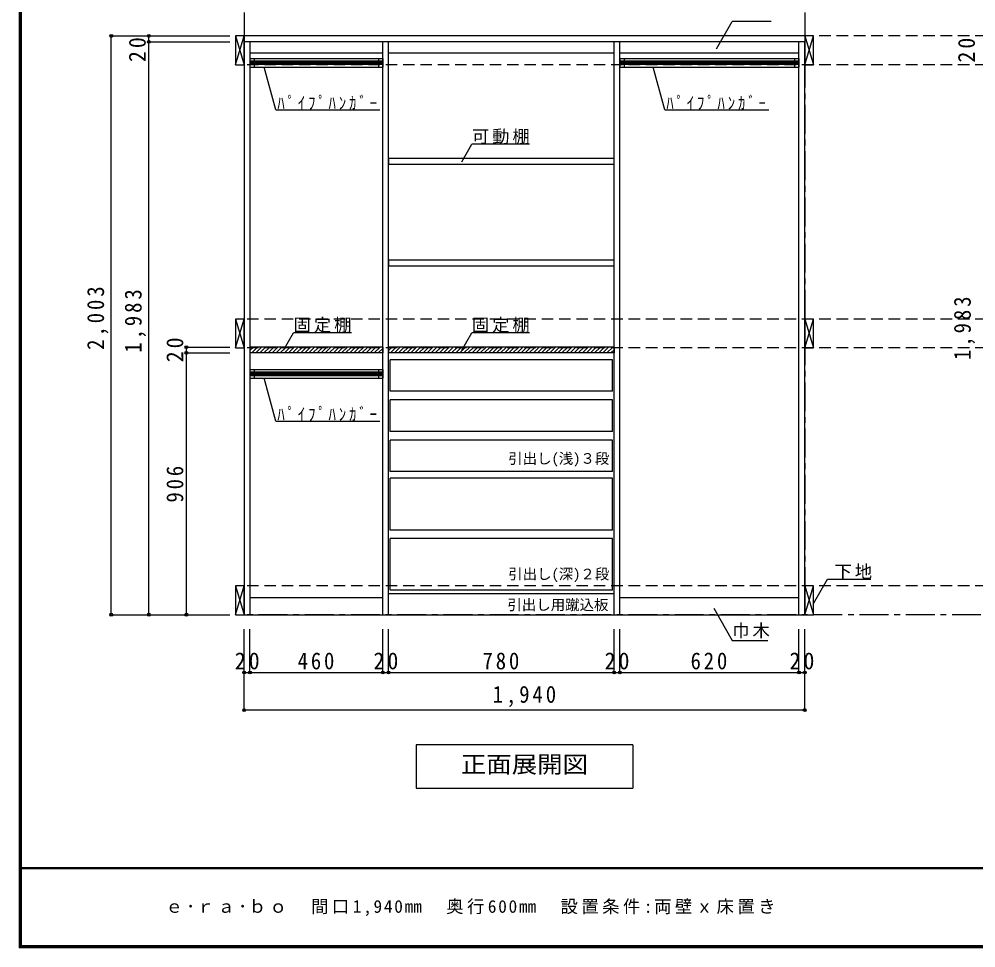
# Model space of a CAD drawing. Units: millimetres at full size, sheet at 1:20. Extents: x -3922 to 3878, y -2932 to 2722.
# Drawn here: x -3922 to -611, y -2864 to 350 of the extents above; entities that cross this region are included whole.
import ezdxf
from ezdxf.enums import TextEntityAlignment as Align

# ---------------------------------------------------------------- set-up
doc = ezdxf.new("R2010")
doc.units = ezdxf.units.MM
doc.header["$LTSCALE"] = 20
doc.header["$PDMODE"] = 32
doc.header["$PDSIZE"] = 10
doc.linetypes.add('CHAIN1', pattern=[8, 5, -1, 1, -1])
doc.linetypes.add('DASHED2', pattern=[3, 2, -1])
for name, color, linetype in [('0-2_本体', 2, 'Continuous'), ('0-3_固定棚', 3, 'Continuous'), ('0-4_可動棚', 3, 'Continuous'), ('0-6_ﾊﾟｲﾌﾟﾊﾝｶﾞｰ', 4, 'Continuous'), ('0-7_桟木・巾木', 2, 'Continuous'), ('0-8_引き出し', 3, 'Continuous'), ('0-A_文字', 7, 'Continuous'), ('0-B_寸法', 4, 'Continuous'), ('0-C_ハッチ', 4, 'Continuous'), ('F-1_枠', 6, 'Continuous'), ('F-A_文字', 7, 'Continuous')]:
    doc.layers.add(name, color=color, linetype=linetype)
doc.styles.add('ＭＳ ゴシック', font='')
doc.styles.get('ＭＳ ゴシック').set_extended_font_data('MS Gothic')

msp = doc.modelspace()

# ---------------------------------------------------------------- linework, layer by layer
at = {"layer": '0-2_本体', "color": 3}
for p, q in [((-3143.06, 271.73), (-3143.06, 291.73)), ((-1203.06, 291.73), (-3143.06, 291.73)), ((-3143.06, 271.73), (-3143.06, -1711.27)), ((-1203.06, 271.73), (-3143.06, 271.73)), ((-3123.06, 271.73), (-3123.06, -1711.27)), ((-2663.06, -1711.27), (-2663.06, 271.73)), ((-2643.06, -1711.27), (-2643.06, 271.73)), ((-1863.06, -1711.27), (-1863.06, 271.73)), ((-1843.06, -1711.27), (-1843.06, 271.73)), ((-1223.06, -1711.27), (-1223.06, 271.73)), ((-1203.06, 291.73), (-1203.06, 271.73)), ((-1203.06, -1711.27), (-1203.06, 271.73)), ((-3143.06, -1711.27), (-1203.06, -1711.27))]:
    msp.add_line(p, q, dxfattribs=at)
at = {"layer": '0-3_固定棚'}
for p, q in [((-3123.06, -785.27), (-3123.06, -805.27)), ((-2663.06, -785.27), (-3123.06, -785.27)), ((-2663.06, -785.27), (-2663.06, -805.27)), ((-1863.06, -785.27), (-2643.06, -785.27)), ((-2643.06, -785.27), (-2643.06, -805.27)), ((-1863.06, -785.27), (-1863.06, -805.27)), ((-2663.06, -805.27), (-3123.06, -805.27)), ((-1863.06, -805.27), (-2643.06, -805.27))]:
    msp.add_line(p, q, dxfattribs=at)
at = {"layer": '0-4_可動棚'}
for p, q in [((-2642.06, -152.77), (-2642.06, -132.77)), ((-1864.06, -132.77), (-2642.06, -132.77)), ((-1864.06, -152.77), (-2642.06, -152.77)), ((-1864.06, -132.77), (-1864.06, -152.77)), ((-2642.06, -504.77), (-2642.06, -484.77)), ((-1864.06, -484.77), (-2642.06, -484.77)), ((-1864.06, -484.77), (-1864.06, -504.77)), ((-1864.06, -504.77), (-2642.06, -504.77))]:
    msp.add_line(p, q, dxfattribs=at)
at = {"layer": '0-6_ﾊﾟｲﾌﾟﾊﾝｶﾞｰ', "color": 3}
for p, q in [((-3123.06, 213.73), (-3123.06, 183.73)), ((-3123.06, 213.73), (-2663.06, 213.73)), ((-2663.06, 213.73), (-2663.06, 183.73)), ((-1843.06, 213.73), (-1843.06, 183.73)), ((-1843.06, 213.73), (-1223.06, 213.73)), ((-1223.06, 213.73), (-1223.06, 183.73)), ((-3123.06, 183.73), (-2663.06, 183.73)), ((-1843.06, 183.73), (-1223.06, 183.73)), ((-3123.06, -863.27), (-3123.06, -893.27)), ((-3123.06, -863.27), (-2663.06, -863.27)), ((-3123.06, -893.27), (-2663.06, -893.27)), ((-2663.06, -863.27), (-2663.06, -893.27))]:
    msp.add_line(p, q, dxfattribs=at)
at = {"layer": '0-6_ﾊﾟｲﾌﾟﾊﾝｶﾞｰ'}
for p, q in [((-2663.06, 204.73), (-3123.06, 204.73)), ((-2663.06, 200.73), (-3123.06, 200.73)), ((-1223.06, 204.73), (-1843.06, 204.73)), ((-1223.06, 200.73), (-1843.06, 200.73)), ((-2663.06, 196.73), (-3123.06, 196.73)), ((-2663.06, 192.73), (-3123.06, 192.73)), ((-1223.06, 196.73), (-1843.06, 196.73)), ((-1223.06, 192.73), (-1843.06, 192.73)), ((-2663.06, -872.27), (-3123.06, -872.27)), ((-2663.06, -876.27), (-3123.06, -876.27)), ((-2663.06, -880.27), (-3123.06, -880.27)), ((-2663.06, -884.27), (-3123.06, -884.27))]:
    msp.add_line(p, q, dxfattribs=at)
at = {"layer": '0-6_ﾊﾟｲﾌﾟﾊﾝｶﾞｰ', "color": 7}
for p, q in [((-3108.06, 213.73), (-3108.06, 183.73)), ((-2678.06, 213.73), (-2678.06, 183.73)), ((-1828.06, 213.73), (-1828.06, 183.73)), ((-1238.06, 213.73), (-1238.06, 183.73)), ((-3108.06, -863.27), (-3108.06, -893.27)), ((-2678.06, -863.27), (-2678.06, -893.27))]:
    msp.add_line(p, q, dxfattribs=at)
at = {"layer": '0-7_桟木・巾木', "color": 7}
for p, q in [((-2663.06, 231.73), (-3123.06, 231.73)), ((-1863.06, 231.73), (-2643.06, 231.73)), ((-1223.06, 231.73), (-1843.06, 231.73)), ((-3123.06, -1651.27), (-2663.06, -1651.27)), ((-1843.06, -1651.27), (-1223.06, -1651.27))]:
    msp.add_line(p, q, dxfattribs=at)
at = {"layer": '0-8_引き出し', "color": 7}
for p, q in [((-3173.06, 291.73), (-3143.06, 191.73)), ((-3173.06, 191.73), (-3143.06, 291.73)), ((-1203.06, 291.73), (-1173.06, 191.73)), ((-1203.06, 191.73), (-1173.06, 291.73)), ((-3173.06, -688.27), (-3143.06, -788.27)), ((-3173.06, -788.27), (-3143.06, -688.27)), ((-1203.06, -688.27), (-1173.06, -788.27)), ((-1203.06, -788.27), (-1173.06, -688.27)), ((-3173.06, -1611.27), (-3143.06, -1711.27)), ((-3173.06, -1711.27), (-3143.06, -1611.27)), ((-1203.06, -1611.27), (-1173.06, -1711.27)), ((-1203.06, -1711.27), (-1173.06, -1611.27)), ((-1863.06, -1639.27), (-2643.06, -1639.27))]:
    msp.add_line(p, q, dxfattribs=at)
at = {"layer": '0-8_引き出し', "color": 2}
for p, q in [((-1868.06, -828.77), (-2638.06, -828.77)), ((-2638.06, -937.77), (-2638.06, -828.77)), ((-1868.06, -937.77), (-1868.06, -828.77)), ((-1868.06, -937.77), (-2638.06, -937.77)), ((-1868.06, -967.77), (-2638.06, -967.77)), ((-2638.06, -1076.77), (-2638.06, -967.77)), ((-1868.06, -1076.77), (-1868.06, -967.77)), ((-1868.06, -1076.77), (-2638.06, -1076.77)), ((-1868.06, -1106.77), (-2638.06, -1106.77)), ((-2638.06, -1215.77), (-2638.06, -1106.77)), ((-1868.06, -1215.77), (-1868.06, -1106.77)), ((-1868.06, -1215.77), (-2638.06, -1215.77)), ((-1868.06, -1239.27), (-2638.06, -1239.27)), ((-2638.06, -1418.27), (-2638.06, -1239.27)), ((-1868.06, -1418.27), (-1868.06, -1239.27)), ((-1868.06, -1418.27), (-2638.06, -1418.27)), ((-1868.06, -1447.27), (-2638.06, -1447.27)), ((-2638.06, -1626.27), (-2638.06, -1447.27)), ((-1868.06, -1626.27), (-1868.06, -1447.27)), ((-1868.06, -1626.27), (-2638.06, -1626.27))]:
    msp.add_line(p, q, dxfattribs=at)
at = {"layer": '0-8_引き出し'}
for points in [[(-3143.06, 191.73), (-3143.06, 291.73), (-3173.06, 291.73), (-3173.06, 191.73)], [(-1173.06, 191.73), (-1173.06, 291.73), (-1203.06, 291.73), (-1203.06, 191.73)], [(-3143.06, -788.27), (-3143.06, -688.27), (-3173.06, -688.27), (-3173.06, -788.27)], [(-1173.06, -788.27), (-1173.06, -688.27), (-1203.06, -688.27), (-1203.06, -788.27)], [(-3143.06, -1711.27), (-3143.06, -1611.27), (-3173.06, -1611.27), (-3173.06, -1711.27)], [(-1173.06, -1711.27), (-1173.06, -1611.27), (-1203.06, -1611.27), (-1203.06, -1711.27)]]:
    msp.add_lwpolyline(points, close=True, dxfattribs=at)
at = {"layer": '0-A_文字', "linetype": 'CHAIN1'}
for p, q in [((-3143.06, 1972.73), (-3143.06, -1711.27)), ((-1203.06, 1972.73), (-1203.06, -1711.27)), ((3086.94, -1711.27), (-3143.06, -1711.27))]:
    msp.add_line(p, q, dxfattribs=at)
at = {"layer": '0-A_文字'}
for p, q in [((-1508.68, 246.66), (-1453.85, 341.62)), ((-1319.26, 341.62), (-1453.85, 341.62)), ((-3033.6, 35.43), (-3073.34, 183.73)), ((-1687.36, 35.43), (-1727.1, 183.73)), ((-3033.6, 35.43), (-2673.11, 35.43)), ((-1687.36, 35.43), (-1326.87, 35.43)), ((-2390.05, -143.83), (-2355.03, -83.18)), ((-2155.03, -83.18), (-2355.03, -83.18)), ((-3007.12, -796.33), (-2972.11, -735.68)), ((-2772.11, -735.68), (-2972.11, -735.68)), ((-2390.05, -796.33), (-2355.03, -735.68)), ((-2155.03, -735.68), (-2355.03, -735.68)), ((-3033.6, -1041.57), (-3073.34, -893.27)), ((-3033.6, -1041.57), (-2673.11, -1041.57)), ((-1173.06, -1672.95), (-1124.29, -1588.48)), ((-1124.29, -1588.48), (-973.76, -1588.48)), ((-1518.06, -1689.03), (-1453.85, -1800.25)), ((-1453.85, -1800.25), (-1330.09, -1800.25)), ((-1798.06, -2161.27), (-1798.06, -2311.27)), ((-2548.06, -2311.27), (-1798.06, -2311.27))]:
    msp.add_line(p, q, dxfattribs=at)
msp.add_lwpolyline([(-1798.06, -2161.27), (-2548.06, -2161.27), (-2548.06, -2311.27)], dxfattribs=at)
at = {"layer": '0-B_寸法'}
for p, q in [((-3603.06, 291.73), (-3193.06, 291.73)), ((-3603.06, -1711.27), (-3603.06, 291.73)), ((-3473.06, 271.73), (-3473.06, 291.73)), ((-3473.06, 291.73), (-3343.06, 291.73)), ((-3473.06, 271.73), (-3193.06, 271.73)), ((-3473.06, -1711.27), (-3473.06, 271.73)), ((-3343.06, -805.27), (-3343.06, -785.27)), ((-3343.06, -785.27), (-3193.06, -785.27)), ((-3343.06, -1711.27), (-3343.06, -805.27)), ((-3343.06, -805.27), (-3193.06, -805.27)), ((-3603.06, -1711.27), (-3193.06, -1711.27)), ((-3473.06, -1711.27), (-3343.06, -1711.27)), ((-3343.06, -1711.27), (-3193.06, -1711.27)), ((-3143.06, -1911.27), (-3143.06, -1761.27)), ((-3123.06, -1911.27), (-3123.06, -1761.27)), ((-2663.06, -1911.27), (-2663.06, -1761.27)), ((-2643.06, -1911.27), (-2643.06, -1761.27)), ((-2643.06, -1911.27), (-2643.06, -1761.27)), ((-1863.06, -1911.27), (-1863.06, -1761.27)), ((-1843.06, -1911.27), (-1843.06, -1761.27)), ((-1223.06, -1911.27), (-1223.06, -1761.27)), ((-1203.06, -1911.27), (-1203.06, -1761.27)), ((-3143.06, -1911.27), (-3123.06, -1911.27)), ((-3143.06, -2041.27), (-3143.06, -1911.27)), ((-3123.06, -1911.27), (-2663.06, -1911.27)), ((-2663.06, -1911.27), (-2643.06, -1911.27)), ((-2643.06, -1911.27), (-1863.06, -1911.27)), ((-1863.06, -1911.27), (-1843.06, -1911.27)), ((-1843.06, -1911.27), (-1223.06, -1911.27)), ((-1223.06, -1911.27), (-1203.06, -1911.27)), ((-1203.06, -2041.27), (-1203.06, -1911.27)), ((-1203.06, -2041.27), (-3143.06, -2041.27))]:
    msp.add_line(p, q, dxfattribs=at)
at = {"layer": '0-B_寸法', "linetype": 'DASHED2'}
for p, q in [((3086.94, 291.73), (-3143.06, 291.73)), ((3086.94, 191.73), (-3143.06, 191.73)), ((3086.94, -688.27), (-3143.06, -688.27)), ((3086.94, -788.27), (-3143.06, -788.27)), ((3086.94, -1611.27), (-3143.06, -1611.27))]:
    msp.add_line(p, q, dxfattribs=at)
at = {"layer": '0-B_寸法', "color": 7}
for p in [(-3603.06, 291.73), (-3473.06, 291.73), (-3473.06, 271.73), (-3343.06, -785.27), (-3343.06, -805.27), (-3603.06, -1711.27), (-3473.06, -1711.27), (-3343.06, -1711.27), (-3143.06, -1911.27), (-3123.06, -1911.27), (-2663.06, -1911.27), (-2643.06, -1911.27), (-1863.06, -1911.27), (-1843.06, -1911.27), (-1223.06, -1911.27), (-1203.06, -1911.27), (-3143.06, -2041.27), (-1203.06, -2041.27)]:
    msp.add_point(p, dxfattribs=at)
at = {"layer": '0-C_ハッチ'}
for p, q in [((-3123.06, -797.01), (-3111.32, -785.27)), ((-3117.18, -805.27), (-3097.18, -785.27)), ((-3103.03, -805.27), (-3083.03, -785.27)), ((-3088.89, -805.27), (-3068.89, -785.27)), ((-3074.75, -805.27), (-3054.75, -785.27)), ((-3060.61, -805.27), (-3040.61, -785.27)), ((-3046.47, -805.27), (-3026.47, -785.27)), ((-3032.32, -805.27), (-3012.32, -785.27)), ((-3018.18, -805.27), (-2998.18, -785.27)), ((-3004.04, -805.27), (-2984.04, -785.27)), ((-2989.9, -805.27), (-2969.9, -785.27)), ((-2975.76, -805.27), (-2955.76, -785.27)), ((-2961.61, -805.27), (-2941.61, -785.27)), ((-2947.47, -805.27), (-2927.47, -785.27)), ((-2933.33, -805.27), (-2913.33, -785.27)), ((-2919.19, -805.27), (-2899.19, -785.27)), ((-2905.04, -805.27), (-2885.04, -785.27)), ((-2890.9, -805.27), (-2870.9, -785.27)), ((-2876.76, -805.27), (-2856.76, -785.27)), ((-2862.62, -805.27), (-2842.62, -785.27)), ((-2848.48, -805.27), (-2828.48, -785.27)), ((-2834.33, -805.27), (-2814.33, -785.27)), ((-2820.19, -805.27), (-2800.19, -785.27)), ((-2806.05, -805.27), (-2786.05, -785.27)), ((-2791.91, -805.27), (-2771.91, -785.27)), ((-2777.77, -805.27), (-2757.77, -785.27)), ((-2763.62, -805.27), (-2743.62, -785.27)), ((-2749.48, -805.27), (-2729.48, -785.27)), ((-2735.34, -805.27), (-2715.34, -785.27)), ((-2721.2, -805.27), (-2701.2, -785.27)), ((-2707.05, -805.27), (-2687.05, -785.27)), ((-2692.91, -805.27), (-2672.91, -785.27)), ((-2678.77, -805.27), (-2663.06, -789.56)), ((-2643.06, -797.01), (-2631.32, -785.27)), ((-2637.18, -805.27), (-2617.18, -785.27)), ((-2623.03, -805.27), (-2603.03, -785.27)), ((-2608.89, -805.27), (-2588.89, -785.27)), ((-2594.75, -805.27), (-2574.75, -785.27)), ((-2580.61, -805.27), (-2560.61, -785.27)), ((-2566.47, -805.27), (-2546.47, -785.27)), ((-2552.32, -805.27), (-2532.32, -785.27)), ((-2538.18, -805.27), (-2518.18, -785.27)), ((-2524.04, -805.27), (-2504.04, -785.27)), ((-2509.9, -805.27), (-2489.9, -785.27)), ((-2495.76, -805.27), (-2475.76, -785.27)), ((-2481.61, -805.27), (-2461.61, -785.27)), ((-2467.47, -805.27), (-2447.47, -785.27)), ((-2453.33, -805.27), (-2433.33, -785.27)), ((-2439.19, -805.27), (-2419.19, -785.27)), ((-2425.04, -805.27), (-2405.04, -785.27)), ((-2410.9, -805.27), (-2390.9, -785.27)), ((-2396.76, -805.27), (-2376.76, -785.27)), ((-2382.62, -805.27), (-2362.62, -785.27)), ((-2368.48, -805.27), (-2348.48, -785.27)), ((-2354.33, -805.27), (-2334.33, -785.27)), ((-2340.19, -805.27), (-2320.19, -785.27)), ((-2326.05, -805.27), (-2306.05, -785.27)), ((-2311.91, -805.27), (-2291.91, -785.27)), ((-2297.77, -805.27), (-2277.77, -785.27)), ((-2283.62, -805.27), (-2263.62, -785.27)), ((-2269.48, -805.27), (-2249.48, -785.27)), ((-2255.34, -805.27), (-2235.34, -785.27)), ((-2241.2, -805.27), (-2221.2, -785.27)), ((-2227.05, -805.27), (-2207.05, -785.27)), ((-2212.91, -805.27), (-2192.91, -785.27)), ((-2198.77, -805.27), (-2178.77, -785.27)), ((-2184.63, -805.27), (-2164.63, -785.27)), ((-2170.49, -805.27), (-2150.49, -785.27)), ((-2156.34, -805.27), (-2136.34, -785.27)), ((-2142.2, -805.27), (-2122.2, -785.27)), ((-2128.06, -805.27), (-2108.06, -785.27)), ((-2113.92, -805.27), (-2093.92, -785.27)), ((-2099.78, -805.27), (-2079.78, -785.27)), ((-2085.63, -805.27), (-2065.63, -785.27)), ((-2071.49, -805.27), (-2051.49, -785.27)), ((-2057.35, -805.27), (-2037.35, -785.27)), ((-2043.21, -805.27), (-2023.21, -785.27)), ((-2029.06, -805.27), (-2009.06, -785.27)), ((-2014.92, -805.27), (-1994.92, -785.27)), ((-2000.78, -805.27), (-1980.78, -785.27)), ((-1986.64, -805.27), (-1966.64, -785.27)), ((-1972.5, -805.27), (-1952.5, -785.27)), ((-1958.35, -805.27), (-1938.35, -785.27)), ((-1944.21, -805.27), (-1924.21, -785.27)), ((-1930.07, -805.27), (-1910.07, -785.27)), ((-1915.93, -805.27), (-1895.93, -785.27)), ((-1901.79, -805.27), (-1881.79, -785.27)), ((-1887.64, -805.27), (-1867.64, -785.27)), ((-2664.63, -805.27), (-2663.06, -803.7)), ((-1873.5, -805.27), (-1863.06, -794.83))]:
    msp.add_line(p, q, dxfattribs=at)
at = {"layer": 'F-1_枠'}
for p, q in [((-3922.03, 2722.29), (-3922.03, -2864.37)), ((-3918.7, 2722.29), (-3918.7, -2864.37)), ((-3915.36, 2722.29), (-3915.36, -2864.37)), ((3877.97, -2587.71), (-3922.03, -2587.71)), ((3877.97, -2591.04), (-3922.03, -2591.04)), ((3877.97, -2857.71), (-3922.03, -2857.71)), ((3877.97, -2861.04), (-3922.03, -2861.04)), ((3877.97, -2864.37), (-3922.03, -2864.37))]:
    msp.add_line(p, q, dxfattribs=at)

# ---------------------------------------------------------------- texts
at = {"layer": '0-A_文字', "style": 'ＭＳ ゴシック'}
for s, p in [('引出し(浅)３段', (-2229.18, -1199.97)), ('引出し(深)２段', (-2229.18, -1599.92)), ('引出し用蹴込板', (-2232.08, -1706.38))]:
    msp.add_text(s, height=36.66, dxfattribs=at).set_placement(p, align=Align.BOTTOM_LEFT)
at = {"layer": '0-A_文字', "style": 'ＭＳ ゴシック', "width": 1.1}
msp.add_text('正面展開図', height=58.65, dxfattribs=at).set_placement((-2393.06, -2276.27), align=Align.BOTTOM_LEFT)
at = {"layer": '0-A_文字', "char_height": 43.99, "attachment_point": 7, "style": 'ＭＳ ゴシック'}
for s, insert in [('\\T1.39;\\W0.85;ﾊﾟｲﾌﾟﾊﾝｶﾞｰ', (-3028.26, 35.43)), ('\\T1.39;\\W0.85;ﾊﾟｲﾌﾟﾊﾝｶﾞｰ', (-1682.02, 35.43)), ('\\T1.17;可動棚', (-2355.03, -83.18)), ('\\T1.17;固定棚', (-2972.11, -735.68)), ('\\T1.17;固定棚', (-2355.03, -735.68)), ('\\T1.39;\\W0.85;ﾊﾟｲﾌﾟﾊﾝｶﾞｰ', (-3028.26, -1041.57)), ('\\T1.17;下地', (-1099.79, -1588.48)), ('\\T1.17;巾木', (-1453.85, -1793.14))]:
    msp.add_mtext(s, dxfattribs=dict(at, insert=insert))
at = {"layer": '0-B_寸法', "color": 7, "char_height": 58.65, "attachment_point": 7, "rotation": 90, "style": 'ＭＳ ゴシック'}
for s, insert in [('\\T1.27;\\W0.95;20', (-3483.06, 201.26)), ('\\T1.27;\\W0.95;20', (-613.06, 199.49)), ('\\T1.28;\\W0.9;2,003', (-3613.06, -794.77)), ('\\T1.28;\\W0.9;1,983', (-3483.06, -804.77)), ('\\T1.28;\\W0.9;1,983', (-613.06, -829.77)), ('\\T1.27;\\W0.95;20', (-3353.06, -837.77)), ('\\T1.27;\\W0.9;906', (-3353.06, -1323.27))]:
    msp.add_mtext(s, dxfattribs=dict(at, insert=insert))
at = {"layer": '0-B_寸法', "color": 7, "char_height": 58.65, "attachment_point": 7, "style": 'ＭＳ ゴシック'}
for s, insert in [('\\T1.27;\\W0.95;20', (-3175.56, -1901.27)), ('\\T1.27;\\W0.9;460', (-2958.06, -1901.27)), ('\\T1.27;\\W0.95;20', (-2695.56, -1901.27)), ('\\T1.27;\\W0.9;780', (-2318.06, -1901.27)), ('\\T1.27;\\W0.95;20', (-1895.56, -1901.27)), ('\\T1.27;\\W0.9;620', (-1598.06, -1901.27)), ('\\T1.27;\\W0.95;20', (-1255.56, -1901.27)), ('\\T1.28;\\W0.9;1,940', (-2283.06, -2031.27))]:
    msp.add_mtext(s, dxfattribs=dict(at, insert=insert))
at = {"layer": 'F-A_文字', "insert": (-3415.36, -2754.37), "char_height": 43.99, "attachment_point": 7, "style": 'ＭＳ ゴシック'}
msp.add_mtext('\\T1.2;ｅ･ｒａ･ｂｏ\u3000間口1,940㎜\u3000奥行600㎜\u3000設置条件:両壁ｘ床置き', dxfattribs=at)

doc.saveas('drawing.dxf')
